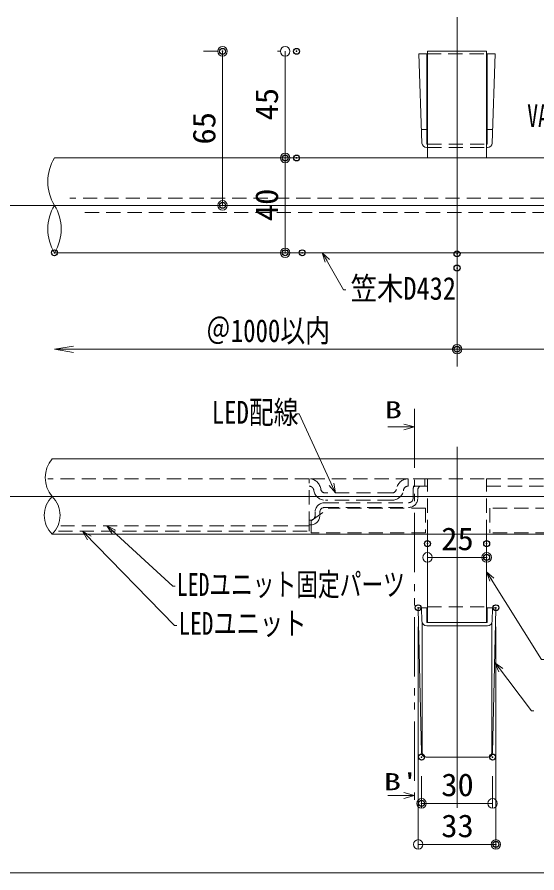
# Model space of a CAD drawing. Units: millimetres, scale not verified. Extents: x -1002 to 998, y -692 to 692.
# Drawn here: x 120.4 to 339.9, y -230.8 to 130.3 of the extents above; entities that cross this region are included whole.
import ezdxf
from ezdxf.enums import TextEntityAlignment as Align

# ---------------------------------------------------------------- set-up
doc = ezdxf.new("R2010")
doc.units = ezdxf.units.MM
doc.header["$LTSCALE"] = 5
doc.header["$PDMODE"] = 32
doc.header["$PDSIZE"] = 2.5
doc.linetypes.add('DASHED1', pattern=[1.8, 1.2, -0.6])
doc.linetypes.add('DOUBLE_CHAIN1', pattern=[8.8, 5, -1, 0.6, -0.6, 0.6, -1])
for name, color, linetype, lineweight in [('0-0_zumenwaku', 6, 'Continuous', 9), ('0-2_center', 5, 'Continuous', 9), ('0-3_1', 3, 'Continuous', 9), ('0-4_sunpou', 1, 'Continuous', 9), ('0-5_0', 7, 'Continuous', 9), ('0-8_2', 4, 'Continuous', 9), ('0-A_GRE_SSD', 134, 'DASHED1', 9), ('0-F_SUNPO', 134, 'DASHED1', 9), ('1-0_BLU_SSD', 134, 'DASHED1', 9), ('1-1_YEL_SSD', 2, 'DASHED1', 9), ('1-2_RED_SSD', 7, 'DASHED1', 9), ('1-C_ﾌﾞﾗｹｯﾄ', 4, 'Continuous', 9), ('1-D_BLU', 5, 'DASHED1', 9), ('2-1_08文字', 2, 'Continuous', 9)]:
    doc.layers.add(name, color=color, linetype=linetype, lineweight=lineweight)
doc.layers.add('0-6_DEFPOINTS', color=7, linetype='Continuous')
doc.styles.add('ＭＳ ゴシック', font='')
doc.styles.get('ＭＳ ゴシック').set_extended_font_data('MS Gothic')

# ---------------------------------------------------------------- blocks, each defined once
blk = doc.blocks.new('_ORIGIN')
at = {"layer": '0-5_0', "color": 1}
blk.add_line((0, 0), (-5, 0), dxfattribs=at)
blk.add_circle((0, 0), 2.5, dxfattribs=at)
blk = doc.blocks.new('_OPEN')
at = {"layer": '0-5_0', "color": 1}
blk.add_line((0, 0), (-5, 0), dxfattribs=at)
blk.add_lwpolyline([(-5, 0.833), (0, 0), (-5, -0.833)], dxfattribs=at)
blk = doc.blocks.new('_Open30')
at = {"layer": '0-4_sunpou', "color": 7}
blk.add_line((0, 0), (-5, 0), dxfattribs=at)
blk.add_lwpolyline([(-5, 1.34), (0, 0), (-5, -1.34)], dxfattribs=at)

msp = doc.modelspace()

# ---------------------------------------------------------------- linework, layer by layer
at = {"layer": '0-0_zumenwaku'}
msp.add_line((-1002.258, -230.827), (642.742, -230.827), dxfattribs=at)
at = {"layer": '0-2_center'}
for p, q in [((306.144, -17.162), (306.144, 130.282)), ((-408.062, 50.847), (456.144, 50.847)), ((306.144, -203.31), (306.144, -51.046)), ((-408.893, -72.046), (503.374, -72.046))]:
    msp.add_line(p, q, dxfattribs=at)
at = {"layer": '0-3_1'}
for p, q in [((136.172, 70.847), (408.133, 70.847)), ((136.172, 30.847), (408.133, 30.847)), ((409.079, -56.046), (135.172, -56.046)), ((135.172, -87.849), (409.079, -87.849))]:
    msp.add_line(p, q, dxfattribs=at)
at = {"layer": '0-4_sunpou'}
for p, q in [((199.13, 115.847), (205.13, 115.847)), ((230.36, 115.847), (231.556, 115.847)), ((207.13, 111.847), (207.13, 54.847)), ((233.556, 111.847), (233.556, 74.847)), ((230.36, 70.847), (231.556, 70.847)), ((230.36, 70.847), (231.556, 70.847)), ((233.556, 66.847), (233.556, 34.847)), ((199.13, 50.847), (205.13, 50.847)), ((232.763, 30.847), (231.556, 30.847)), ((306.144, 22.412), (306.144, -11.841)), ((306.144, 16.393), (306.144, -11.841)), ((144.144, -9.841), (306.144, -9.841)), ((310.144, -9.841), (452.122, -9.841)), ((289.729, -126.946), (289.729, -220.794)), ((322.559, -126.946), (322.559, -220.794)), ((293.729, -218.794), (318.559, -218.794))]:
    msp.add_line(p, q, dxfattribs=at)
at = {"layer": '0-5_0'}
for p, q in [((293.394, 114.847), (290.01, 114.847)), ((290.01, 114.847), (291.326, 77.143)), ((322.278, 114.847), (318.894, 114.847)), ((322.278, 114.847), (320.961, 77.143)), ((291.127, 82.847), (293.394, 82.847)), ((321.16, 82.847), (318.894, 82.847)), ((293.644, 76.627), (293.394, 76.627)), ((318.894, 76.627), (318.644, 76.627)), ((293.325, 75.213), (293.644, 75.213)), ((318.644, 75.213), (318.962, 75.213)), ((288.219, -42.631), (283.668, -41.412)), ((290.24, -118.946), (293.394, -118.946)), ((291.326, -124.65), (291.127, -118.946)), ((293.394, -118.946), (293.394, -125.166)), ((318.894, -118.946), (318.894, -125.166)), ((318.894, -118.946), (322.047, -118.946)), ((322.047, -118.946), (318.894, -118.946)), ((320.961, -124.65), (321.16, -118.946)), ((291.119, -179.992), (289.74, -119.457)), ((321.168, -179.992), (322.547, -119.457)), ((291.394, -125.1), (291.394, -179.946)), ((293.394, -125.166), (318.894, -125.166)), ((320.894, -125.1), (320.894, -179.946)), ((293.325, -126.58), (318.962, -126.58)), ((293.119, -181.946), (319.169, -181.946)), ((293.119, -181.946), (319.169, -181.946)), ((276.851, -198.194), (288.219, -198.194)), ((288.219, -198.194), (283.668, -196.975)), ((288.219, -198.194), (283.668, -199.414))]:
    msp.add_line(p, q, dxfattribs=at)
at = {"layer": '0-5_0', "color": 1}
for p, q in [((293.643, -99.894), (293.643, -99.687)), ((297.643, -97.687), (314.643, -97.687)), ((318.643, -99.895), (318.643, -99.687)), ((291.164, -189.946), (291.164, -203.488)), ((321.124, -189.946), (321.124, -203.488)), ((317.124, -201.488), (295.164, -201.488))]:
    msp.add_line(p, q, dxfattribs=at)
at = {"layer": '0-5_0'}
for points in [[(293.394, 114.847), (293.394, 82.557), (293.394, 76.627)], [(318.894, 114.847), (318.894, 82.557), (318.894, 76.627)], [(276.851, -42.631), (288.219, -42.631), (283.668, -43.85)]]:
    msp.add_lwpolyline(points, dxfattribs=at)
for centre, radius, start, end in [((293.325, 77.213), 2, 182, 270), ((318.962, 77.213), 2, 270, 358), ((290.24, -119.446), 0.5, 90, 181.30484), ((322.047, -119.446), 0.5, 358.69516, 90), ((293.325, -124.58), 2, 182, 270), ((318.962, -124.58), 2, 270, 358), ((293.119, -179.946), 2, 181.30484, 270), ((293.394, -179.946), 2, 180, 270), ((318.894, -179.946), 2, 270, 0), ((319.169, -179.946), 2, 270, 358.69516)]:
    msp.add_arc(centre, radius, start, end, dxfattribs=at)
at = {"layer": '0-6_DEFPOINTS'}
for p in [(207.13, 115.847), (238.36, 115.847), (233.556, 70.847), (238.36, 70.847), (207.13, 50.847), (136.144, 30.847), (233.556, 30.847), (240.763, 30.847), (306.144, 30.412), (306.144, 24.393), (306.144, -9.841), (293.643, -91.894), (318.643, -91.895), (318.643, -97.687), (289.729, -118.946), (322.559, -118.946), (291.164, -181.946), (321.124, -181.946), (291.164, -201.488), (322.559, -218.794)]:
    msp.add_point(p, dxfattribs=at)
at = {"layer": '0-8_2'}
for centre, radius, start, end in [((152.446, 60.847), 19.1, 148.42942, 211.57058), ((152.446, 40.847), 19.1, 148.42942, 211.57058), ((119.899, 40.847), 19.1, 328.42942, 31.57058), ((144.678, -64.046), 12.424, 139.91704, 220.08296), ((142.814, -79.947), 10.992, 134.04137, 225.95863), ((127.531, -79.947), 10.992, 314.04137, 45.95863)]:
    msp.add_arc(centre, radius, start, end, dxfattribs=at)
at = {"layer": '0-A_GRE_SSD'}
for p, q in [((433.215, 53.847), (142.655, 53.847)), ((433.983, 50.847), (144.426, 50.847)), ((433.983, 47.847), (146.414, 47.847)), ((293.644, -64.546), (285.438, -64.546)), ((285.5, -67.646), (285.5, -64.546)), ((292.485, -67.646), (292.485, -64.546)), ((318.644, -64.546), (423.63, -64.546)), ((293.644, -67.646), (285.438, -67.646)), ((318.644, -67.646), (423.642, -67.646)), ((278.612, -70.496), (250.531, -70.496)), ((287.585, -72.646), (287.585, -69.296)), ((289.585, -72.646), (289.585, -69.296)), ((250.205, -74.646), (285.585, -74.646)), ((278.6, -73.596), (250.544, -73.596)), ((246.205, -78.646), (246.205, -79.971)), ((248.205, -78.646), (248.205, -79.354)), ((248.205, -79.354), (248.205, -79.971)), ((250.205, -76.646), (285.585, -76.646)), ((244.205, -81.971), (243.644, -81.971)), ((244.205, -83.971), (243.644, -83.971))]:
    msp.add_line(p, q, dxfattribs=at)
for centre, radius, start, end in [((243.644, -69.546), 5, 5.15855, 90), ((285.5, -69.546), 5, 90, 174.84145), ((243.656, -69.646), 2, 359.86524, 90), ((285.487, -69.646), 2, 90, 180.13476), ((291.585, -69.296), 4, 155.63802, 180), ((291.585, -69.296), 2, 124.41151, 180), ((250.544, -68.596), 5, 192.17749, 270), ((250.531, -68.496), 2, 197.4708, 270), ((278.6, -68.596), 5, 270, 347.82251), ((278.612, -68.496), 2, 270, 342.5292), ((250.205, -78.646), 4, 90, 180), ((285.585, -72.646), 4, 270, 0), ((285.585, -72.646), 2, 270, 0), ((250.205, -78.646), 2, 90, 180), ((244.205, -79.971), 2, 270, 0), ((244.205, -79.971), 4, 270, 0)]:
    msp.add_arc(centre, radius, start, end, dxfattribs=at)
at = {"layer": '0-F_SUNPO', "linetype": 'DOUBLE_CHAIN1'}
msp.add_line((288.219, -34.948), (288.219, -202.642), dxfattribs=at)
at = {"layer": '0-F_SUNPO'}
for p, q in [((243.644, -64.546), (133.3, -64.546)), ((244.306, -64.546), (285.08, -64.546)), ((293.644, -87.849), (293.644, -64.546)), ((293.644, -64.546), (318.644, -64.546)), ((318.644, -87.849), (318.644, -64.546))]:
    msp.add_line(p, q, dxfattribs=at)
at = {"layer": '1-0_BLU_SSD'}
for p in [(243.644, -81.971), (137.819, -86.645)]:
    msp.add_line(p, (243.644, -86.645), dxfattribs=at)
at = {"layer": '1-1_YEL_SSD'}
for q in [(243.644, -64.546), (138.844, -84.32)]:
    msp.add_line((243.644, -84.32), q, dxfattribs=at)
at = {"layer": '1-2_RED_SSD'}
for p, q in [((244.496, -82.229), (252.046, -76.906)), ((292.849, -76.906), (252.046, -76.906)), ((292.849, -76.906), (292.849, -87.322)), ((408.281, -76.906), (319.921, -76.906)), ((319.921, -76.906), (319.921, -87.322)), ((244.496, -82.229), (244.496, -87.322)), ((292.849, -87.322), (244.496, -87.322)), ((408.281, -87.322), (319.921, -87.322))]:
    msp.add_line(p, q, dxfattribs=at)
at = {"layer": '1-C_ﾌﾞﾗｹｯﾄ'}
for p, q in [((293.644, 70.847), (293.644, 115.847)), ((293.644, 115.847), (318.644, 115.847)), ((318.644, 115.847), (318.644, 70.847)), ((293.643, -125.166), (293.643, -87.849)), ((318.643, -125.166), (318.644, -87.849))]:
    msp.add_line(p, q, dxfattribs=at)
at = {"layer": '1-D_BLU'}
for p, q in [((293.394, 114.847), (318.894, 114.847)), ((293.644, 76.627), (318.644, 76.627)), ((293.644, 75.213), (318.644, 75.213)), ((293.643, -118.546), (318.643, -118.546))]:
    msp.add_line(p, q, dxfattribs=at)
at = {"layer": '2-1_08文字', "color": 1}
for points in [[(259.205, 15.171), (258.205, 15.171), (249.718, 30.005)], [(238.499, -37.102), (239.499, -37.102), (254.419, -69.598)], [(187.167, -109.776), (186.167, -109.776), (158.947, -84.98)], [(187.876, -126.388), (186.876, -126.388), (148.709, -87.351)], [(342.773, -140.746), (341.773, -140.746), (319.19, -104.591)], [(338.637, -162.499), (337.637, -162.499), (322.774, -142.964)]]:
    msp.add_lwpolyline(points, dxfattribs=at)

# ---------------------------------------------------------------- block references
at = {"layer": '0-4_sunpou'}
for name, p, xscale, yscale, rotation in [('_ORIGIN', (207.13, 115.847), 0.8, 0.8, 90), ('_ORIGIN', (233.556, 115.847), 0.8, 0.8, 90), ('_ORIGIN', (233.556, 70.847), 0.8, 0.8, 270), ('_ORIGIN', (233.556, 70.847), 0.8, 0.8, 90), ('_ORIGIN', (207.13, 50.847), 0.8, 0.8, 270), ('_ORIGIN', (233.556, 30.847), 0.8, 0.8, 270), ('_OPEN', (136.144, -9.841), 1.6, 1.6, 180), ('_ORIGIN', (306.144, -9.841), 0.8, 0.8, 180), ('_ORIGIN', (289.729, -218.794), 0.8, 0.8, 180)]:
    msp.add_blockref(name, p, dxfattribs=dict(at, xscale=xscale, yscale=yscale, rotation=rotation))
at = {"layer": '0-4_sunpou', "xscale": 0.8, "yscale": 0.8}
msp.add_blockref('_ORIGIN', (322.559, -218.794), dxfattribs=at)
at = {"layer": '0-5_0', "xscale": 0.8, "yscale": 0.8, "rotation": 180}
for p in [(293.643, -97.687), (291.164, -201.488)]:
    msp.add_blockref('_ORIGIN', p, dxfattribs=at)
at = {"layer": '0-5_0', "xscale": 0.8, "yscale": 0.8}
for p in [(318.643, -97.687), (321.124, -201.488)]:
    msp.add_blockref('_ORIGIN', p, dxfattribs=at)
at = {"layer": '2-1_08文字', "xscale": 0.8, "yscale": 0.8}
for p, rotation in [((249.179, 30.847), 122.60162), ((254.859, -70.496), 296.09979), ((148, -86.645), 135.09516), ((158.196, -84.32), 138.69579), ((318.644, -103.754), 123.1154), ((322.144, -142.188), 129.07857)]:
    msp.add_blockref('_Open30', p, dxfattribs=dict(at, rotation=rotation))

# ---------------------------------------------------------------- texts
at = {"layer": '0-4_sunpou', "color": 2, "style": 'ＭＳ ゴシック', "width": 1.05}
for s, p in [('45', (233.406, 86.68)), ('65', (206.98, 76.514)), ('40', (233.406, 44.18))]:
    msp.add_text(s, height=9.604, rotation=90, dxfattribs=at).set_placement(p, align=Align.BOTTOM_LEFT)
at = {"layer": '0-4_sunpou', "color": 2, "style": 'ＭＳ ゴシック'}
for s, width, p in [('＠1000以内', 0.8, (200.123, -9.692)), ('33', 1.05, (299.477, -218.645))]:
    msp.add_text(s, height=9.604, dxfattribs=dict(at, width=width)).set_placement(p, align=Align.BOTTOM_LEFT)
at = {"layer": '0-5_0', "color": 2, "style": 'ＭＳ ゴシック', "width": 1.05}
for s, p in [('25', (299.477, -97.537)), ('30', (299.477, -201.338))]:
    msp.add_text(s, height=9.604, dxfattribs=at).set_placement(p, align=Align.BOTTOM_LEFT)
at = {"layer": '0-F_SUNPO', "style": 'ＭＳ ゴシック', "width": 1.5}
for s, p in [('B', (275.537, -41.195)), ("B'", (275.137, -198.126))]:
    msp.add_text(s, height=7.221, dxfattribs=at).set_placement(p, align=Align.BOTTOM_LEFT)
at = {"layer": '2-1_08文字', "style": 'ＭＳ ゴシック'}
for s, height, width, p in [('VAエンドスペーサー', 9.621, 0.7, (335.766, 80.992)), ('笠木D432', 9.604, 0.85, (261.205, 8.121)), ('LED配線', 9.604, 0.8, (202.546, -44.165)), ('LEDユニット固定パーツ', 9.604, 0.7, (187.834, -116.808)), ('LEDユニット', 9.604, 0.75, (188.542, -133.239))]:
    msp.add_text(s, height=height, dxfattribs=dict(at, width=width)).set_placement(p, align=Align.BOTTOM_LEFT)

doc.saveas('drawing.dxf')
